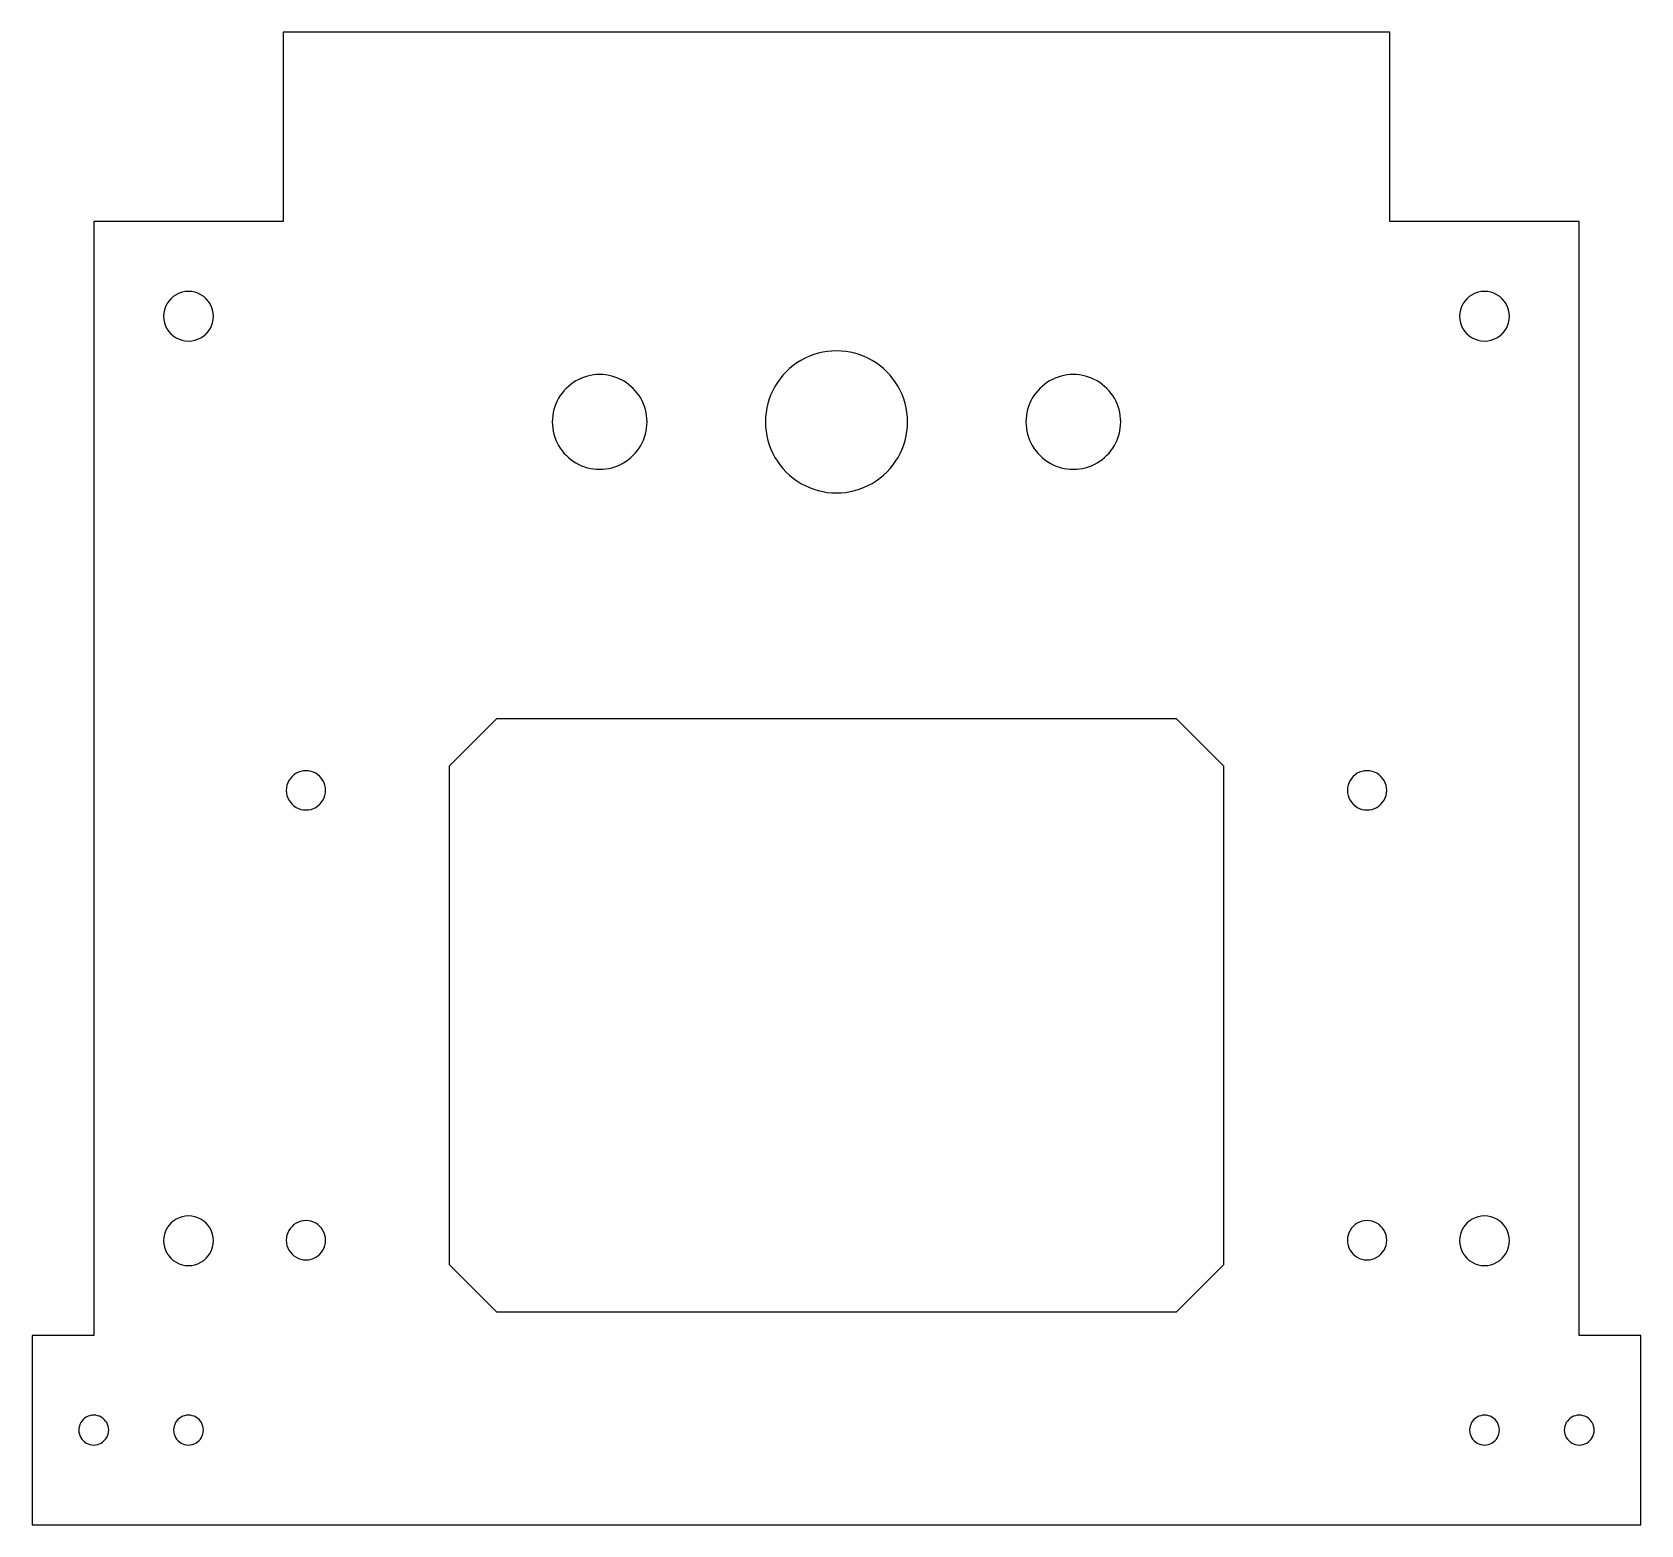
# Model space of a CAD drawing. Extents: x -85 to 85, y -54 to 104.
import ezdxf

# ---------------------------------------------------------------- set-up
doc = ezdxf.new("R2010")
doc.units = 0
doc.layers.get('0').update_dxf_attribs({"linetype": 'CONTINUOUS'})

msp = doc.modelspace()

# ---------------------------------------------------------------- linework, layer by layer
at = {"color": 7}
for points in [[(58.4, 103.8), (-58.4, 103.8), (-58.4, 83.8), (-78.4, 83.8), (-78.4, -33.8), (-84.9, -33.8), (-84.9, -53.8), (84.9, -53.8), (84.9, -33.8), (78.4, -33.8), (78.4, 83.8), (58.4, 83.8), (58.4, 103.8)], [(-65.775, 73.8), (-65.775, 73.8)], [(71.025, 73.8), (71.025, 73.8)], [(-20, 62.65), (-20, 62.65)], [(7.5, 62.65), (7.5, 62.65)], [(30, 62.65), (30, 62.65)], [(-35.9, 31.3), (-40.9, 26.3)], [(35.9, 31.3), (-35.9, 31.3)], [(40.9, 26.3), (35.9, 31.3)], [(-40.9, 26.3), (-40.9, -26.3)], [(40.9, -26.3), (40.9, 26.3)], [(-53.925, 23.75), (-53.925, 23.75)], [(58.075, 23.75), (58.075, 23.75)], [(-53.925, -23.75), (-53.925, -23.75)], [(58.075, -23.75), (58.075, -23.75)], [(-65.775, -23.8), (-65.775, -23.8)], [(71.025, -23.8), (71.025, -23.8)], [(-40.9, -26.3), (-35.9, -31.3)], [(35.9, -31.3), (40.9, -26.3)], [(-35.9, -31.3), (35.9, -31.3)], [(-76.825, -43.8), (-76.825, -43.8)], [(-66.825, -43.8), (-66.825, -43.8)], [(69.975, -43.8), (69.975, -43.8)], [(79.975, -43.8), (79.975, -43.8)]]:
    msp.add_lwpolyline(points, dxfattribs=at)
for points in [[(-67.0875, 76.073317), (-67.899678, 76.542228), (-68.900322, 76.542228), (-69.7125, 76.073317)], [(69.7125, 76.073317), (68.900322, 76.542228), (67.899678, 76.542228), (67.0875, 76.073317)], [(-69.7125, 76.073317), (-70.524678, 75.604406), (-71.025, 74.737822), (-71.025, 73.8)], [(-65.775, 73.8), (-65.775, 74.737822), (-66.275322, 75.604406), (-67.0875, 76.073317)], [(67.0875, 76.073317), (66.275322, 75.604406), (65.775, 74.737822), (65.775, 73.8)], [(71.025, 73.8), (71.025, 74.737822), (70.524678, 75.604406), (69.7125, 76.073317)], [(-71.025, 73.8), (-71.025, 72.862178), (-70.524678, 71.995594), (-69.7125, 71.526683)], [(-67.0875, 71.526683), (-66.275322, 71.995594), (-65.775, 72.862178), (-65.775, 73.8)], [(65.775, 73.8), (65.775, 72.862178), (66.275322, 71.995594), (67.0875, 71.526683)], [(69.7125, 71.526683), (70.524678, 71.995594), (71.025, 72.862178), (71.025, 73.8)], [(-69.7125, 71.526683), (-68.900322, 71.057772), (-67.899678, 71.057772), (-67.0875, 71.526683)], [(67.0875, 71.526683), (67.899678, 71.057772), (68.900322, 71.057772), (69.7125, 71.526683)], [(3.75, 69.14519), (1.429492, 70.484936), (-1.429492, 70.484936), (-3.75, 69.14519)], [(-3.75, 69.14519), (-6.070508, 67.805444), (-7.5, 65.329492), (-7.5, 62.65)], [(7.5, 62.65), (7.5, 65.329492), (6.070508, 67.805444), (3.75, 69.14519)], [(-27.5, 66.980127), (-29.047005, 66.086963), (-30, 64.436328), (-30, 62.65)], [(-22.5, 66.980127), (-24.047006, 67.873291), (-25.952995, 67.873291), (-27.5, 66.980127)], [(-20, 62.65), (-20, 64.436328), (-20.952995, 66.086963), (-22.5, 66.980127)], [(22.5, 66.980127), (20.952995, 66.086963), (20, 64.436328), (20, 62.65)], [(27.5, 66.980127), (25.952995, 67.873291), (24.047006, 67.873291), (22.5, 66.980127)], [(30, 62.65), (30, 64.436328), (29.047005, 66.086963), (27.5, 66.980127)], [(-30, 62.65), (-30, 60.863672), (-29.047005, 59.213037), (-27.5, 58.319873)], [(-22.5, 58.319873), (-20.952995, 59.213037), (-20, 60.863672), (-20, 62.65)], [(-7.5, 62.65), (-7.5, 59.970508), (-6.070508, 57.494555), (-3.75, 56.154809)], [(3.75, 56.154809), (6.070508, 57.494555), (7.5, 59.970508), (7.5, 62.65)], [(20, 62.65), (20, 60.863672), (20.952995, 59.213037), (22.5, 58.319873)], [(27.5, 58.319873), (29.047005, 59.213037), (30, 60.863672), (30, 62.65)], [(-27.5, 58.319873), (-25.952995, 57.426709), (-24.047005, 57.426709), (-22.5, 58.319873)], [(22.5, 58.319873), (24.047006, 57.426709), (25.952995, 57.426709), (27.5, 58.319873)], [(-3.75, 56.154809), (-1.429492, 54.815063), (1.429492, 54.815063), (3.75, 56.154809)], [(-57.0375, 25.547003), (-57.679507, 25.17634), (-58.075, 24.491326), (-58.075, 23.75)], [(-54.9625, 25.547003), (-55.604507, 25.917666), (-56.395493, 25.917666), (-57.0375, 25.547003)], [(-53.925, 23.75), (-53.925, 24.491326), (-54.320493, 25.17634), (-54.9625, 25.547003)], [(54.9625, 25.547003), (54.320493, 25.17634), (53.925, 24.491326), (53.925, 23.75)], [(57.0375, 25.547003), (56.395493, 25.917666), (55.604507, 25.917666), (54.9625, 25.547003)], [(58.075, 23.75), (58.075, 24.491326), (57.679507, 25.17634), (57.0375, 25.547003)], [(-58.075, 23.75), (-58.075, 23.008674), (-57.679507, 22.32366), (-57.0375, 21.952997)], [(-54.9625, 21.952997), (-54.320493, 22.32366), (-53.925, 23.008674), (-53.925, 23.75)], [(53.925, 23.75), (53.925, 23.008674), (54.320493, 22.32366), (54.9625, 21.952997)], [(57.0375, 21.952997), (57.679507, 22.32366), (58.075, 23.008674), (58.075, 23.75)], [(-57.0375, 21.952997), (-56.395493, 21.582334), (-55.604507, 21.582334), (-54.9625, 21.952997)], [(54.9625, 21.952997), (55.604507, 21.582334), (56.395493, 21.582334), (57.0375, 21.952997)], [(-69.7125, -21.526683), (-70.524678, -21.995594), (-71.025, -22.862178), (-71.025, -23.8)], [(-67.0875, -21.526683), (-67.899678, -21.057772), (-68.900322, -21.057772), (-69.7125, -21.526683)], [(-65.775, -23.8), (-65.775, -22.862178), (-66.275322, -21.995594), (-67.0875, -21.526683)], [(-57.0375, -21.952997), (-57.679507, -22.32366), (-58.075, -23.008674), (-58.075, -23.75)], [(-54.9625, -21.952997), (-55.604507, -21.582334), (-56.395493, -21.582334), (-57.0375, -21.952997)], [(-53.925, -23.75), (-53.925, -23.008674), (-54.320493, -22.32366), (-54.9625, -21.952997)], [(54.9625, -21.952997), (54.320493, -22.32366), (53.925, -23.008674), (53.925, -23.75)], [(57.0375, -21.952997), (56.395493, -21.582334), (55.604507, -21.582334), (54.9625, -21.952997)], [(58.075, -23.75), (58.075, -23.008674), (57.679507, -22.32366), (57.0375, -21.952997)], [(67.0875, -21.526683), (66.275322, -21.995594), (65.775, -22.862178), (65.775, -23.8)], [(69.7125, -21.526683), (68.900322, -21.057772), (67.899678, -21.057772), (67.0875, -21.526683)], [(71.025, -23.8), (71.025, -22.862178), (70.524678, -21.995594), (69.7125, -21.526683)], [(-58.075, -23.75), (-58.075, -24.491326), (-57.679507, -25.17634), (-57.0375, -25.547003)], [(-54.9625, -25.547003), (-54.320493, -25.17634), (-53.925, -24.491326), (-53.925, -23.75)], [(53.925, -23.75), (53.925, -24.491326), (54.320493, -25.17634), (54.9625, -25.547003)], [(57.0375, -25.547003), (57.679507, -25.17634), (58.075, -24.491326), (58.075, -23.75)], [(-71.025, -23.8), (-71.025, -24.737822), (-70.524678, -25.604406), (-69.7125, -26.073317)], [(-67.0875, -26.073317), (-66.275322, -25.604406), (-65.775, -24.737822), (-65.775, -23.8)], [(65.775, -23.8), (65.775, -24.737822), (66.275322, -25.604405), (67.0875, -26.073317)], [(69.7125, -26.073317), (70.524678, -25.604405), (71.025, -24.737822), (71.025, -23.8)], [(-69.7125, -26.073317), (-68.900322, -26.542228), (-67.899678, -26.542228), (-67.0875, -26.073317)], [(-57.0375, -25.547003), (-56.395493, -25.917666), (-55.604507, -25.917666), (-54.9625, -25.547003)], [(54.9625, -25.547003), (55.604507, -25.917666), (56.395493, -25.917666), (57.0375, -25.547003)], [(67.0875, -26.073317), (67.899678, -26.542228), (68.900322, -26.542228), (69.7125, -26.073317)], [(-79.187692, -42.435454), (-79.675097, -42.716949), (-79.975238, -43.237148), (-79.975, -43.8)], [(-77.612307, -42.435454), (-78.099712, -42.153959), (-78.700288, -42.153959), (-79.187692, -42.435454)], [(-76.825, -43.8), (-76.824762, -43.237148), (-77.124903, -42.716949), (-77.612307, -42.435454)], [(-69.187692, -42.435454), (-69.675097, -42.716949), (-69.975238, -43.237148), (-69.975, -43.8)], [(-67.612307, -42.435454), (-68.099712, -42.153959), (-68.700288, -42.153959), (-69.187692, -42.435454)], [(-66.825, -43.8), (-66.824762, -43.237148), (-67.124903, -42.716949), (-67.612307, -42.435454)], [(67.612307, -42.435454), (67.124903, -42.716949), (66.824762, -43.237148), (66.825, -43.8)], [(69.187692, -42.435454), (68.700288, -42.153959), (68.099712, -42.153959), (67.612307, -42.435454)], [(69.975, -43.8), (69.975238, -43.237148), (69.675097, -42.716949), (69.187692, -42.435454)], [(77.612307, -42.435454), (77.124903, -42.716949), (76.824762, -43.237148), (76.825, -43.8)], [(79.187692, -42.435454), (78.700288, -42.153959), (78.099712, -42.153959), (77.612307, -42.435454)], [(79.975, -43.8), (79.975238, -43.237148), (79.675097, -42.716949), (79.187692, -42.435454)], [(-79.975, -43.8), (-79.975238, -44.362852), (-79.675097, -44.883051), (-79.187692, -45.164546)], [(-77.612307, -45.164546), (-77.124903, -44.883051), (-76.824762, -44.362852), (-76.825, -43.8)], [(-69.975, -43.8), (-69.975238, -44.362852), (-69.675097, -44.883051), (-69.187692, -45.164546)], [(-67.612307, -45.164546), (-67.124903, -44.883051), (-66.824762, -44.362852), (-66.825, -43.8)], [(66.825, -43.8), (66.824762, -44.362852), (67.124903, -44.883051), (67.612307, -45.164546)], [(69.187692, -45.164546), (69.675097, -44.883051), (69.975238, -44.362852), (69.975, -43.8)], [(76.825, -43.8), (76.824762, -44.362852), (77.124903, -44.883051), (77.612307, -45.164546)], [(79.187692, -45.164546), (79.675097, -44.883051), (79.975238, -44.362852), (79.975, -43.8)], [(-79.187692, -45.164546), (-78.700288, -45.44604), (-78.099712, -45.44604), (-77.612307, -45.164546)], [(-69.187692, -45.164546), (-68.700288, -45.44604), (-68.099712, -45.44604), (-67.612307, -45.164546)], [(67.612307, -45.164546), (68.099712, -45.44604), (68.700288, -45.44604), (69.187692, -45.164546)], [(77.612307, -45.164546), (78.099712, -45.44604), (78.700288, -45.44604), (79.187692, -45.164546)]]:
    msp.add_open_spline(points, degree=3, dxfattribs=at)

doc.saveas('drawing.dxf')
